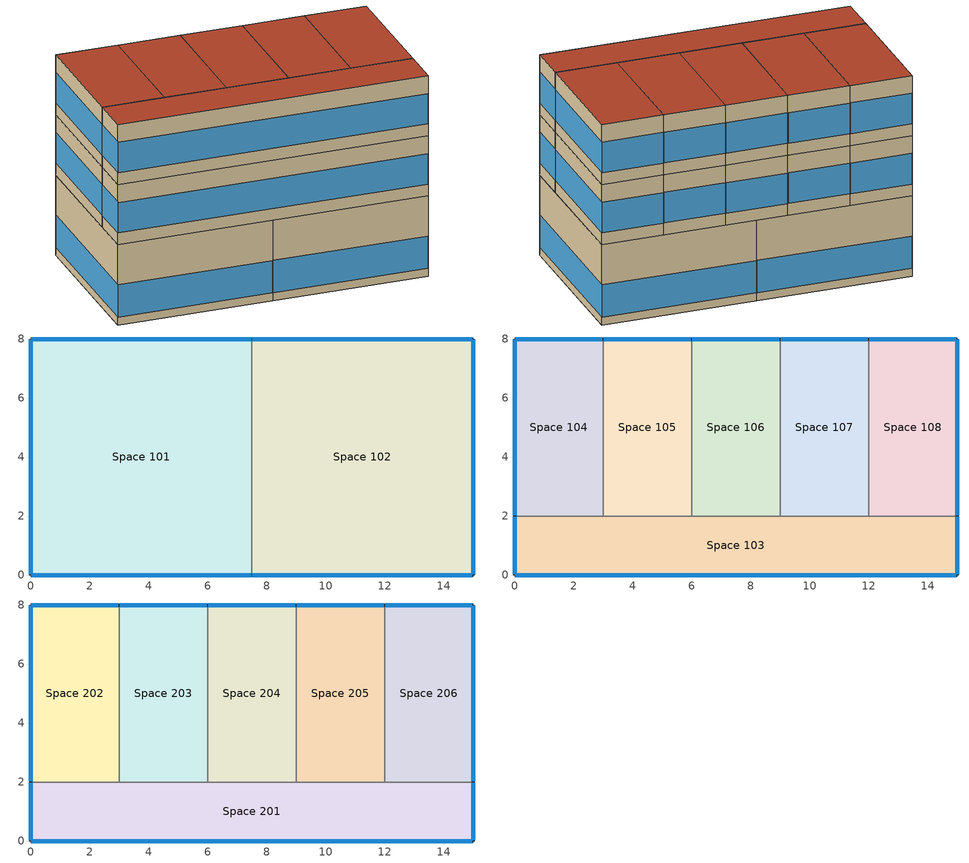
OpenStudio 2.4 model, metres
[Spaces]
Space 101
 floor ground: 7.5,8 7.5,0 0,0 0,8 z0
 wall outside: 7.5,8 0,8 0,0 7.5,0 z0:4
 wall to Space 102: 7.5,0 7.5,8 z0:4
 window: 0.03,0 7.47,0 / 7.47,8 0.03,8 / 0,7.97 0,0.03 z0.39:2
 roof outside: 7.5,0 7.5,8 0,8 0,0 z4
Space 102
 floor ground: 15,8 15,0 7.5,0 7.5,8 z0
 wall outside: 7.5,0 15,0 15,8 7.5,8 z0:4
 window: 7.53,0 14.97,0 / 14.97,8 7.53,8 / 15,0.03 15,7.97 z0.39:2
 roof outside: 15,0 15,8 7.5,8 7.5,0 z4
Space 103
 floor ground: 15,2 15,0 0,0 0,2 z4
 wall outside: 0,2 0,0 15,0 15,2 z4:7
 wall to Space 104: 3,2 0,2 z4:7
 wall to Space 105: 6,2 3,2 z4:7
 wall to Space 106: 9,2 6,2 z4:7
 wall to Space 107: 12,2 9,2 z4:7
 wall to Space 108: 15,2 12,2 z4:7
 window: 0.03,0 14.97,0 z4.6:6.11; 0,1.97 0,0.03 / 15,0.03 15,1.97 z4.6:6.14
Space 104
 floor ground: 3,8 3,2 0,2 0,8 z4
 wall outside: 3,8 0,8 0,2 z4:7
 wall to Space 105: 3,2 3,8 z4:7
 window: 2.97,8 0.03,8 z4.6:6.13; 0,7.97 0,2.03 z4.6:6.11
Space 105
 floor ground: 6,8 6,2 3,2 3,8 z4
 wall outside: 6,8 3,8 z4:7
 wall to Space 106: 6,2 6,8 z4:7
 window: 5.97,8 3.03,8 z4.6:6.13
Space 106
 floor ground: 9,8 9,2 6,2 6,8 z4
 wall outside: 9,8 6,8 z4:7
 wall to Space 107: 9,2 9,8 z4:7
 window: 8.97,8 6.03,8 z4.6:6.13
Space 107
 floor ground: 12,8 12,2 9,2 9,8 z4
 wall outside: 12,8 9,8 z4:7
 wall to Space 108: 12,2 12,8 z4:7
 window: 11.97,8 9.03,8 z4.6:6.13
Space 108
 floor ground: 15,8 15,2 12,2 12,8 z4
 wall outside: 15,2 15,8 12,8 z4:7
 window: 14.97,8 12.03,8 z4.6:6.13; 15,2.03 15,7.97 z4.6:6.11
Space 201
 floor to Space 103: 15,2 15,0 0,0 0,2 z7
 wall outside: 0,2 0,0 15,0 15,2 z7:10
 wall to Space 202: 3,2 0,2 z7:10
 wall to Space 203: 6,2 3,2 z7:10
 wall to Space 204: 9,2 6,2 z7:10
 wall to Space 205: 12,2 9,2 z7:10
 wall to Space 206: 15,2 12,2 z7:10
 window: 0,1.97 0,0.03 / 15,0.03 15,1.97 z7.6:9.14; 0.03,0 14.97,0 z7.6:9.11
 roof outside: 15,0 15,2 0,2 0,0 z10
Space 202
 floor to Space 104: 3,8 3,2 0,2 0,8 z7
 wall outside: 3,8 0,8 0,2 z7:10
 wall to Space 203: 3,2 3,8 z7:10
 window: 2.97,8 0.03,8 z7.6:9.13; 0,7.97 0,2.03 z7.6:9.11
 roof outside: 3,2 3,8 0,8 0,2 z10
Space 203
 floor to Space 105: 6,8 6,2 3,2 3,8 z7
 wall outside: 6,8 3,8 z7:10
 wall to Space 204: 6,2 6,8 z7:10
 window: 5.97,8 3.03,8 z7.6:9.13
 roof outside: 6,2 6,8 3,8 3,2 z10
Space 204
 floor to Space 106: 9,8 9,2 6,2 6,8 z7
 wall outside: 9,8 6,8 z7:10
 wall to Space 205: 9,2 9,8 z7:10
 window: 8.97,8 6.03,8 z7.6:9.13
 roof outside: 9,2 9,8 6,8 6,2 z10
Space 205
 floor to Space 107: 12,8 12,2 9,2 9,8 z7
 wall outside: 12,8 9,8 z7:10
 wall to Space 206: 12,2 12,8 z7:10
 window: 11.97,8 9.03,8 z7.6:9.13
 roof outside: 12,2 12,8 9,8 9,2 z10
Space 206
 floor to Space 108: 15,8 15,2 12,2 12,8 z7
 wall outside: 15,2 15,8 12,8 z7:10
 window: 14.97,8 12.03,8 z7.6:9.13; 15,2.03 15,7.97 z7.6:9.11
 roof outside: 15,2 15,8 12,8 12,2 z10
[ClimateZones]
Climate Zone Institution Name 1=ASHRAE; Climate Zone Document Name 1=ANSI/ASHRAE Standard 169; Climate Zone Document Year 1=2006; Climate Zone Institution Name 2=CEC; Climate Zone Document Name 2=California Climate Zone Descriptions; Climate Zone Document Year 2=1995
[Building]
Building 1: Space Type=189.1-2009 - SmHotel - GuestRoom - CZ4-8; Default Construction Set=189.1-2009 - CZ4-5 - SmHotel
[Site]
Piacenza: Latitude {deg}=44.92; Longitude {deg}=9.73; Time Zone {hr}=1; Elevation {m}=134
[SizingPeriod:DesignDay] Sky Clearness=0; Rain Indicator=0; Snow Indicator=0; Day of Month=21; Daylight Saving Time Indicator=0; Dry-Bulb Temperature Range Modifier Type=DefaultMultipliers
Name | Maximum Dry-Bulb Temperature {C} | Daily Dry-Bulb Temperature Range {deltaC} | Humidity Indicating Conditions at Maximum Dry-Bulb | Barometric Pressure {Pa} | Wind Speed {m/s} | Wind Direction {deg} | Month | Day Type | Humidity Indicating Type | Solar Model Indicator | ASHRAE Taub | ASHRAE Taud
Piacenza Ann Htg 99.6% Condns DB | -6.1 | 0 | -6.1 | 99726 | 2 | 250 | 1 | WinterDesignDay | Wetbulb | ASHRAEClearSky
Piacenza Ann Hum_n 99.6% Condns DP=>MCDB | 3.5 | 0 | -11.3 | 99726 | 2 | 250 | 1 | WinterDesignDay | Dewpoint | ASHRAEClearSky
Piacenza Ann Htg Wind 99.6% Condns WS=>MCDB | 5.8 | 0 | 5.8 | 99726 | 8.9 | 250 | 1 | WinterDesignDay | Wetbulb | ASHRAEClearSky
Piacenza Ann Clg .4% Condns DB=>MWB | 33.1 | 11.9 | 22.7 | 99726 | 2.3 | 90 | 8 | SummerDesignDay | Wetbulb | ASHRAETau | 0.48 | 1.935
Piacenza Ann Clg .4% Condns WB=>MDB | 30.1 | 11.9 | 24.6 | 99726 | 2.3 | 90 | 8 | SummerDesignDay | Wetbulb | ASHRAETau | 0.48 | 1.935
Piacenza Ann Clg .4% Condns DP=>MDB | 27.4 | 11.9 | 23 | 99726 | 2.3 | 90 | 8 | SummerDesignDay | Dewpoint | ASHRAETau | 0.48 | 1.935
Piacenza Ann Clg .4% Condns Enth=>MDB | 30.3 | 11.9 | 74900 | 99726 | 2.3 | 90 | 8 | SummerDesignDay | Enthalpy | ASHRAETau | 0.48 | 1.935
Milano-Linate Ann Htg 99.6% Condns DB | -5.1 | 0 | -5.1 | 100094 | 0.4 | 240 | 1 | WinterDesignDay | Wetbulb | ASHRAEClearSky
Milano-Linate Ann Hum_n 99.6% Condns DP=>MCDB | 2.3 | 0 | -11.5 | 100094 | 0.4 | 240 | 1 | WinterDesignDay | Dewpoint | ASHRAEClearSky
Milano-Linate Ann Htg Wind 99.6% Condns WS=>MCDB | 8.8 | 0 | 8.8 | 100094 | 10.3 | 240 | 1 | WinterDesignDay | Wetbulb | ASHRAEClearSky
Milano-Linate Ann Clg .4% Condns DB=>MWB | 33 | 10.2 | 24.1 | 100094 | 2.3 | 220 | 7 | SummerDesignDay | Wetbulb | ASHRAETau | 0.515 | 1.818
Milano-Linate Ann Clg .4% Condns WB=>MDB | 31 | 10.2 | 25.2 | 100094 | 2.3 | 220 | 7 | SummerDesignDay | Wetbulb | ASHRAETau | 0.515 | 1.818
Milano-Linate Ann Clg .4% Condns DP=>MDB | 28.5 | 10.2 | 23.5 | 100094 | 2.3 | 220 | 7 | SummerDesignDay | Dewpoint | ASHRAETau | 0.515 | 1.818
Milano-Linate Ann Clg .4% Condns Enth=>MDB | 31 | 10.2 | 77500 | 100094 | 2.3 | 220 | 7 | SummerDesignDay | Enthalpy | ASHRAETau | 0.515 | 1.818
[DefaultConstructionSet]
189.1-2009 - CZ4-5 - SmHotel: Default Exterior Surface Constructions=Default Surface Constructions 1; Default Interior Surface Constructions=Default Surface Constructions 2; Default Ground Contact Surface Constructions=Default Surface Constructions 3; Default Exterior SubSurface Constructions=Default Sub Surface Constructions 1; Default Interior SubSurface Constructions=Default Sub Surface Constructions 2; Interior Partition Construction=Interior Partition
[DefaultSurfaceConstructions]
Name | Floor Construction | Wall Construction | Roof Ceiling Construction
Default Surface Constructions 1 | ExtSlabCarpet 4in ClimateZone 1-8 | 189.1-2011 Nonres 7 Ext Wall Mass 8in Solid Concrete with Steel frame | ASHRAE 189.1-2009 ExtRoof IEAD ClimateZone 2-5
Default Surface Constructions 2 | Interior Floor | Interior Wall | Interior Ceiling
Default Surface Constructions 3 | ExtSlabCarpet 4in ClimateZone 1-8 | ExtSlabCarpet 4in ClimateZone 1-8 | ExtSlabCarpet 4in ClimateZone 1-8
[Construction]
ExtSlabCarpet 4in ClimateZone 1-8: MAT-CC05 4 HW CONCRETE, CP02 CARPET PAD
ASHRAE 189.1-2009 ExtRoof IEAD ClimateZone 2-5: Roof Membrane, Roof Insulation [21], Metal Decking
Interior Floor: F16 Acoustic tile, F05 Ceiling air space resistance, M11 100mm lightweight concrete
Interior Wall: G01a 19mm gypsum board, F04 Wall air space resistance, G01a 19mm gypsum board
Interior Ceiling: M11 100mm lightweight concrete, F05 Ceiling air space resistance, F16 Acoustic tile
ASHRAE 189.1-2009 ExtWindow ClimateZone 4-5: Theoretical Glass [207]
Exterior Door: F08 Metal surface, I01 25mm insulation board
Interior Window: Clear 3mm
Interior Door; Interior Partition: G05 25mm wood
189.1-2011 Nonres 7 Ext Wall Mass 8in Solid Concrete with Steel frame: 200mm Normalweight concrete wall, Frame With Cavity Insulation, G01 13mm gypsum board
[Material]
Name | Roughness | Thickness {m} | Conductivity {W/m-K} | Density {kg/m3} | Specific Heat {J/kg-K} | Thermal Absorptance | Solar Absorptance | Visible Absorptance
MAT-CC05 4 HW CONCRETE | Rough | 0.1016 | 1.311 | 2240 | 836.8 | 0.9 | 0.85 | 0.85
Roof Membrane | VeryRough | 0.0095 | 0.16 | 1121.29 | 1460 | 0.9 | 0.7 | 0.7
Roof Insulation [21] | MediumRough | 0.2105 | 0.049 | 265 | 836.8 | 0.9 | 0.7 | 0.7
Metal Decking | MediumSmooth | 0.0015 | 45.006 | 7680 | 418.4 | 0.9 | 0.6 | 0.6
F16 Acoustic tile | MediumSmooth | 0.0191 | 0.06 | 368 | 590 | 0.9 | 0.3 | 0.3
M11 100mm lightweight concrete | MediumRough | 0.1016 | 0.53 | 1280 | 840 | 0.9 | 0.5 | 0.5
G01a 19mm gypsum board | MediumSmooth | 0.019 | 0.16 | 800 | 1090 | 0.9 | 0.4 | 0.4
F08 Metal surface | Smooth | 0.0008 | 45.28 | 7824 | 500 | 0.9 | 0.7 | 0.7
I01 25mm insulation board | MediumRough | 0.0254 | 0.03 | 43 | 1210 | 0.9 | 0.6 | 0.6
G05 25mm wood | MediumSmooth | 0.0254 | 0.15 | 608 | 1630 | 0.9 | 0.5 | 0.5
200mm Normalweight concrete wall | MediumRough | 0.2032 | 2.31 | 2322 | 832
G01 13mm gypsum board | Smooth | 0.0127 | 0.16 | 800 | 1090 | 0.9 | 0.7 | 0.5
[Material:NoMass] Thermal Absorptance=0.9
Name | Roughness | Thermal Resistance {m2-K/W} | Solar Absorptance | Visible Absorptance
CP02 CARPET PAD | Smooth | 0.1 | 0.8 | 0.8
Frame With Cavity Insulation | MediumSmooth | 2.61814 | 0.7 | 0.7
[Material:AirGap]
Name | Thermal Resistance {m2-K/W}
F05 Ceiling air space resistance | 0.18
F04 Wall air space resistance | 0.15
[DefaultSubSurfaceConstructions]
Name | Fixed Window Construction | Operable Window Construction | Door Construction | Tubular Daylight Dome Construction | Tubular Daylight Diffuser Construction
Default Sub Surface Constructions 1 | ASHRAE 189.1-2009 ExtWindow ClimateZone 4-5 | ASHRAE 189.1-2009 ExtWindow ClimateZone 4-5 | Exterior Door | Interior Window | Interior Window
Default Sub Surface Constructions 2 | Interior Window | Interior Window | Interior Door
[WindowMaterial:Glazing] Optical Data Type=SpectralAverage; Thickness {m}=0.003; Back Side Solar Reflectance at Normal Incidence=0; Back Side Visible Reflectance at Normal Incidence=0; Infrared Transmittance at Normal Incidence=0; Dirt Correction Factor for Solar and Visible Transmittance=1; Solar Diffusing=No
Name | Solar Transmittance at Normal Incidence | Front Side Solar Reflectance at Normal Incidence | Visible Transmittance at Normal Incidence | Front Side Visible Reflectance at Normal Incidence | Front Side Infrared Hemispherical Emissivity | Back Side Infrared Hemispherical Emissivity | Conductivity {W/m-K}
Theoretical Glass [207] | 0.3311 | 0.6189 | 0.44 | 0.51 | 0.9 | 0.9 | 0.0133
Clear 3mm | 0.837 | 0.075 | 0.898 | 0.081 | 0.84 | 0.84 | 0.9
[SpaceType] Standards Building Type=SmallHotel
Name | Default Schedule Set | Design Specification Outdoor Air Object | Standards Space Type
189.1-2009 - SmHotel - Corridor - CZ4-8 | 189.1-2009 - SmHotel - Corridor - CZ4-8 Schedule Set | 189.1-2009 - SmHotel - Corridor - CZ4-8 Ventilation | Corridor
189.1-2009 - SmHotel - GuestLounge - CZ4-8 | 189.1-2009 - SmHotel - GuestLounge - CZ4-8 Schedule Set | 189.1-2009 - SmHotel - GuestLounge - CZ4-8 Ventilation | GuestLounge
189.1-2009 - SmHotel - GuestRoom - CZ4-8 | 189.1-2009 - SmHotel - GuestRoom - CZ4-8 Schedule Set | 189.1-2009 - SmHotel - GuestRoom - CZ4-8 Ventilation | GuestRoom
189.1-2009 - SmHotel - PublicRestroom - CZ4-8 | 189.1-2009 - SmHotel - PublicRestroom - CZ4-8 Schedule Set | 189.1-2009 - SmHotel - PublicRestroom - CZ4-8 Ventilation | PublicRestroom
[DefaultScheduleSet] Infiltration Schedule=SmallHotel Infil Half On
Name | Lighting Schedule | Number of People Schedule | People Activity Level Schedule | Electric Equipment Schedule
189.1-2009 - SmHotel - Corridor - CZ4-8 Schedule Set | SmallHotel Bldg Light
189.1-2009 - SmHotel - GuestLounge - CZ4-8 Schedule Set; 189.1-2009 - SmHotel - PublicRestroom - CZ4-8 Schedule Set | SmallHotel Bldg Light | SmallHotel Bldg Occ | SmallHotel Activity | SmallHotel Bldg Equip
189.1-2009 - SmHotel - GuestRoom - CZ4-8 Schedule Set | SmallHotel GuestRoom Light | SmallHotel GuestRoom Occ | SmallHotel Activity | SmallHotel GuestRoom Equip
[Lights:Definition] Design Level Calculation Method=Watts/Area
Name | Watts per Space Floor Area {W/m2}
189.1-2009 - SmHotel - Corridor - CZ4-8 Lights Definition | 4.84376
189.1-2009 - SmHotel - GuestLounge - CZ4-8 Lights Definition | 11.625
189.1-2009 - SmHotel - GuestRoom - CZ4-8 Lights Definition | 10.6563
189.1-2009 - SmHotel - PublicRestroom - CZ4-8 Lights Definition | 8.71877
[Lights]
Name | Lights Definition | Space or SpaceType
189.1-2009 - SmHotel - Corridor - CZ4-8 Lights | 189.1-2009 - SmHotel - Corridor - CZ4-8 Lights Definition | 189.1-2009 - SmHotel - Corridor - CZ4-8
189.1-2009 - SmHotel - GuestLounge - CZ4-8 Lights | 189.1-2009 - SmHotel - GuestLounge - CZ4-8 Lights Definition | 189.1-2009 - SmHotel - GuestLounge - CZ4-8
189.1-2009 - SmHotel - GuestRoom - CZ4-8 Lights | 189.1-2009 - SmHotel - GuestRoom - CZ4-8 Lights Definition | 189.1-2009 - SmHotel - GuestRoom - CZ4-8
189.1-2009 - SmHotel - PublicRestroom - CZ4-8 Lights | 189.1-2009 - SmHotel - PublicRestroom - CZ4-8 Lights Definition | 189.1-2009 - SmHotel - PublicRestroom - CZ4-8
[DesignSpecification:OutdoorAir] Outdoor Air Method=Sum
Name | Outdoor Air Flow per Floor Area {m3/s-m2} | Outdoor Air Flow per Person {m3/s-person}
189.1-2009 - SmHotel - Corridor - CZ4-8 Ventilation | 0.000254
189.1-2009 - SmHotel - GuestLounge - CZ4-8 Ventilation; 189.1-2009 - SmHotel - GuestRoom - CZ4-8 Ventilation |  | 0.00707921
189.1-2009 - SmHotel - PublicRestroom - CZ4-8 Ventilation | 0.0048768
[SpaceInfiltration:DesignFlowRate] Design Flow Rate Calculation Method=Flow/ExteriorArea; Flow per Exterior Surface Area {m3/s-m2}=0.000226568
Name | Space or SpaceType
189.1-2009 - SmHotel - Corridor - CZ4-8 Infiltration | 189.1-2009 - SmHotel - Corridor - CZ4-8
189.1-2009 - SmHotel - GuestLounge - CZ4-8 Infiltration | 189.1-2009 - SmHotel - GuestLounge - CZ4-8
189.1-2009 - SmHotel - GuestRoom - CZ4-8 Infiltration | 189.1-2009 - SmHotel - GuestRoom - CZ4-8
189.1-2009 - SmHotel - PublicRestroom - CZ4-8 Infiltration | 189.1-2009 - SmHotel - PublicRestroom - CZ4-8
[ThermostatSetpoint:DualSetpoint] Heating Setpoint Temperature Schedule=SmallHotel HtgSetp; Cooling Setpoint Temperature Schedule=SmallHotel ClgSetp
Thermal Zone 1 Thermostat; Thermal Zone 2 Thermostat; Thermal Zone 3 Thermostat 1; Thermal Zone 4 Thermostat 1
[People:Definition] Number of People Calculation Method=People/Area; Fraction Radiant=0.3
Name | People per Space Floor Area {person/m2}
189.1-2009 - SmHotel - GuestLounge - CZ4-8 People Definition | 0.322917
189.1-2009 - SmHotel - GuestRoom - CZ4-8 People Definition | 0.0459619
189.1-2009 - SmHotel - PublicRestroom - CZ4-8 People Definition | 0.0306771
[People]
Name | People Definition | Space or SpaceType
189.1-2009 - SmHotel - GuestLounge - CZ4-8 People | 189.1-2009 - SmHotel - GuestLounge - CZ4-8 People Definition | 189.1-2009 - SmHotel - GuestLounge - CZ4-8
189.1-2009 - SmHotel - GuestRoom - CZ4-8 People | 189.1-2009 - SmHotel - GuestRoom - CZ4-8 People Definition | 189.1-2009 - SmHotel - GuestRoom - CZ4-8
189.1-2009 - SmHotel - PublicRestroom - CZ4-8 People | 189.1-2009 - SmHotel - PublicRestroom - CZ4-8 People Definition | 189.1-2009 - SmHotel - PublicRestroom - CZ4-8
[ElectricEquipment:Definition] Design Level Calculation Method=Watts/Area
Name | Watts per Space Floor Area {W/m2}
189.1-2009 - SmHotel - GuestLounge - CZ4-8 Electric Equipment Definition | 7.85765
189.1-2009 - SmHotel - GuestRoom - CZ4-8 Electric Equipment Definition | 7.31946
189.1-2009 - SmHotel - PublicRestroom - CZ4-8 Electric Equipment Definition | 5.48959
[ElectricEquipment]
Name | Electric Equipment Definition | Space or SpaceType
189.1-2009 - SmHotel - GuestLounge - CZ4-8 Electric Equipment | 189.1-2009 - SmHotel - GuestLounge - CZ4-8 Electric Equipment Definition | 189.1-2009 - SmHotel - GuestLounge - CZ4-8
189.1-2009 - SmHotel - GuestRoom - CZ4-8 Electric Equipment | 189.1-2009 - SmHotel - GuestRoom - CZ4-8 Electric Equipment Definition | 189.1-2009 - SmHotel - GuestRoom - CZ4-8
189.1-2009 - SmHotel - PublicRestroom - CZ4-8 Electric Equipment | 189.1-2009 - SmHotel - PublicRestroom - CZ4-8 Electric Equipment Definition | 189.1-2009 - SmHotel - PublicRestroom - CZ4-8
[BuildingStory]
Name | Nominal Z Coordinate {m} | Nominal Floor to Floor Height {m}
Building Story 1 | 0 | 4
Building Story 2 | 0 | 3
Building Story 3 | 3 | 3
[Space] Default Construction Set=189.1-2009 - CZ4-5 - SmHotel; Building Story=Building Story 1
Name | Space Type | Thermal Zone
Space 101 | 189.1-2009 - SmHotel - GuestLounge - CZ4-8 | Thermal Zone 1
Space 102 | 189.1-2009 - SmHotel - PublicRestroom - CZ4-8 | Thermal Zone 2
Space 103; Space 201 | 189.1-2009 - SmHotel - Corridor - CZ4-8 | Thermal Zone 3
Space 104; Space 105; Space 106; Space 107; Space 108; Space 202; Space 203; Space 204; Space 205; Space 206 | 189.1-2009 - SmHotel - GuestRoom - CZ4-8 | Thermal Zone 4
[ThermalZone] Use Ideal Air Loads=Yes
Name | Thermostat
Thermal Zone 1 | Thermal Zone 1 Thermostat
Thermal Zone 2 | Thermal Zone 2 Thermostat
Thermal Zone 3 | Thermal Zone 3 Thermostat 1
Thermal Zone 4 | Thermal Zone 4 Thermostat 1
[Sizing:Zone] Zone Cooling Design Supply Air Temperature Input Method=SupplyAirTemperature; Zone Cooling Design Supply Air Temperature {C}=14; Zone Cooling Design Supply Air Temperature Difference {deltaC}=11.11; Zone Heating Design Supply Air Temperature Input Method=SupplyAirTemperature; Zone Heating Design Supply Air Temperature {C}=40; Zone Heating Design Supply Air Temperature Difference {deltaC}=11.11; Zone Cooling Design Supply Air Humidity Ratio {kg-H2O/kg-air}=0.0085; Zone Heating Design Supply Air Humidity Ratio {kg-H2O/kg-air}=0.008; Cooling Design Air Flow Method=DesignDay; Heating Design Air Flow Method=DesignDay; Account for Dedicated Outdoor Air System=No; Dedicated Outdoor Air System Control Strategy=NeutralSupplyAir; Dedicated Outdoor Air Low Setpoint Temperature for Design {C}=autosize; Dedicated Outdoor Air High Setpoint Temperature for Design {C}=autosize
Thermal Zone 1; Thermal Zone 2; Thermal Zone 3; Thermal Zone 4
[Schedule:Ruleset]
Name | Default Day Schedule | Summer Design Day Schedule | Winter Design Day Schedule
SmallHotel Bldg Light | SmallHotel Bldg Light Default Schedule | SmallHotel Bldg Light Summer Design Day | SmallHotel Bldg Light Winter Design Day
SmallHotel Infil Half On | SmallHotel Infil Half On Default Schedule | SmallHotel Infil Half On Summer Design Day | SmallHotel Infil Half On Winter Design Day
SmallHotel HtgSetp | SmallHotel HtgSetp Default Schedule | SmallHotel HtgSetp Summer Design Day | SmallHotel HtgSetp Winter Design Day
SmallHotel ClgSetp | SmallHotel ClgSetp Default Schedule | SmallHotel ClgSetp Summer Design Day | SmallHotel ClgSetp Winter Design Day
SmallHotel Activity | SmallHotel Activity Default Schedule | SmallHotel Activity Summer Design Day | SmallHotel Activity Winter Design Day
SmallHotel Bldg Occ | SmallHotel Bldg Occ Default Schedule | SmallHotel Bldg Occ Summer Design Day | SmallHotel Bldg Occ Winter Design Day
SmallHotel Bldg Equip | SmallHotel Bldg Equip Default Schedule | SmallHotel Bldg Equip Summer Design Day | SmallHotel Bldg Equip Winter Design Day
SmallHotel GuestRoom Light | SmallHotel GuestRoom Light Default Schedule | SmallHotel GuestRoom Light Summer Design Day | SmallHotel GuestRoom Light Winter Design Day
SmallHotel GuestRoom Occ | SmallHotel GuestRoom Occ Default Schedule | SmallHotel GuestRoom Occ Summer Design Day | SmallHotel GuestRoom Occ Winter Design Day
SmallHotel GuestRoom Equip | SmallHotel GuestRoom Equip Default Schedule | SmallHotel GuestRoom Equip Summer Design Day | SmallHotel GuestRoom Equip Winter Design Day
[Schedule:Day]
SmallHotel Bldg Light Default Schedule: 1, 0, 0.2, 2, 0, 0.15, 5, 0, 0.1, 6, 0, 0.2, 7, 0, 0.4, 8, 0, 0.5, 10, 0, 0.4, 18, 0, 0.25, 19, 0, 0.6, 20, 0, 0.8, 21, 0, 0.9, 22, 0, 0.8, 23, 0, 0.6, 24, 0, 0.3
SmallHotel Bldg Light Summer Design Day; SmallHotel Bldg Occ Summer Design Day; SmallHotel Bldg Equip Summer Design Day; SmallHotel GuestRoom Light Summer Design Day; SmallHotel GuestRoom Occ Summer Design Day; SmallHotel GuestRoom Equip Summer Design Day: 24, 0, 1
SmallHotel Bldg Light Winter Design Day; SmallHotel Bldg Occ Winter Design Day; SmallHotel Bldg Equip Winter Design Day; SmallHotel GuestRoom Light Winter Design Day; SmallHotel GuestRoom Occ Winter Design Day; SmallHotel GuestRoom Equip Winter Design Day: 24, 0, 0
SmallHotel Bldg Light Rule 1 Day Schedule: 2, 0, 0.3, 6, 0, 0.2, 7, 0, 0.3, 9, 0, 0.4, 13, 0, 0.3, 18, 0, 0.2, 19, 0, 0.5, 20, 0, 0.7, 21, 0, 0.8, 22, 0, 0.6, 23, 0, 0.5, 24, 0, 0.3
SmallHotel Bldg Light Rule 2 Day Schedule: 2, 0, 0.2, 6, 0, 0.1, 8, 0, 0.3, 10, 0, 0.4, 11, 0, 0.3, 18, 0, 0.25, 19, 0, 0.6, 22, 0, 0.7, 23, 0, 0.6, 24, 0, 0.3
SmallHotel Infil Half On Default Schedule; SmallHotel Infil Half On Summer Design Day; SmallHotel Infil Half On Winter Design Day: 24, 0, 0.5
SmallHotel HtgSetp Default Schedule; SmallHotel HtgSetp Summer Design Day; SmallHotel HtgSetp Winter Design Day: 24, 0, 21
SmallHotel ClgSetp Default Schedule; SmallHotel ClgSetp Summer Design Day; SmallHotel ClgSetp Winter Design Day: 24, 0, 24
SmallHotel Activity Default Schedule; SmallHotel Activity Summer Design Day; SmallHotel Activity Winter Design Day: 24, 0, 120
SmallHotel Bldg Occ Default Schedule: 6, 0, 0.9, 7, 0, 0.7, 9, 0, 0.4, 15, 0, 0.2, 16, 0, 0.3, 19, 0, 0.5, 21, 0, 0.7, 22, 0, 0.8, 24, 0, 0.9
SmallHotel Bldg Occ Rule 1 Day Schedule: 8, 0, 0.7, 11, 0, 0.5, 13, 0, 0.3, 16, 0, 0.2, 17, 0, 0.3, 19, 0, 0.4, 21, 0, 0.6, 24, 0, 0.8
SmallHotel Bldg Occ Rule 2 Day Schedule: 6, 0, 0.9, 7, 0, 0.7, 9, 0, 0.5, 17, 0, 0.3, 18, 0, 0.5, 21, 0, 0.6, 24, 0, 0.7
SmallHotel Bldg Equip Default Schedule: 1, 0, 0.3, 2, 0, 0.25, 5, 0, 0.2, 6, 0, 0.3, 7, 0, 0.5, 8, 0, 0.6, 10, 0, 0.5, 18, 0, 0.35, 19, 0, 0.7, 20, 0, 0.9, 21, 0, 0.95, 22, 0, 0.9, 23, 0, 0.7, 24, 0, 0.4
SmallHotel Bldg Equip Rule 1 Day Schedule: 2, 0, 0.4, 6, 0, 0.3, 7, 0, 0.4, 9, 0, 0.5, 13, 0, 0.4, 18, 0, 0.3, 19, 0, 0.6, 20, 0, 0.8, 21, 0, 0.9, 22, 0, 0.7, 23, 0, 0.6, 24, 0, 0.4
SmallHotel Bldg Equip Rule 2 Day Schedule: 2, 0, 0.3, 6, 0, 0.2, 8, 0, 0.4, 10, 0, 0.5, 11, 0, 0.4, 18, 0, 0.35, 19, 0, 0.7, 22, 0, 0.8, 23, 0, 0.7, 24, 0, 0.4
SmallHotel GuestRoom Light Default Schedule: 1, 0, 0.22, 2, 0, 0.17, 5, 0, 0.11, 6, 0, 0.22, 7, 0, 0.44, 8, 0, 0.56, 10, 0, 0.44, 18, 0, 0.28, 19, 0, 0.67, 20, 0, 0.89, 21, 0, 1, 22, 0, 0.89, 23, 0, 0.67, 24, 0, 0.33
SmallHotel GuestRoom Light Rule 1 Day Schedule: 2, 0, 0.26, 6, 0, 0.11, 8, 0, 0.41, 10, 0, 0.56, 11, 0, 0.41, 18, 0, 0.33, 19, 0, 0.85, 22, 0, 1, 23, 0, 0.85, 24, 0, 0.41
SmallHotel GuestRoom Occ Default Schedule: 6, 0, 0.65, 7, 0, 0.5, 9, 0, 0.28, 15, 0, 0.13, 16, 0, 0.2, 19, 0, 0.35, 21, 0, 0.5, 22, 0, 0.58, 24, 0, 0.65
SmallHotel GuestRoom Occ Rule 1 Day Schedule: 6, 0, 0.65, 7, 0, 0.5, 9, 0, 0.34, 17, 0, 0.2, 18, 0, 0.34, 19, 0, 0.35, 21, 0, 0.65, 24, 0, 0.5
SmallHotel GuestRoom Equip Default Schedule: 6, 0, 0.2, 7, 0, 0.62, 8, 0, 0.9, 10, 0, 0.43, 17, 0, 0.26, 19, 0, 0.51, 20, 0, 0.49, 21, 0, 0.66, 22, 0, 0.7, 23, 0, 0.35, 24, 0, 0.2
SmallHotel GuestRoom Equip Rule 1 Day Schedule: 6, 0, 0.2, 7, 0, 0.3, 8, 0, 0.62, 9, 0, 0.9, 10, 0, 0.62, 17, 0, 0.29, 18, 0, 0.43, 19, 0, 0.51, 20, 0, 0.49, 21, 0, 0.66, 22, 0, 0.7, 23, 0, 0.35, 24, 0, 0.2
[Schedule:Rule] Apply Monday=No; Apply Tuesday=No; Apply Wednesday=No; Apply Thursday=No; Apply Friday=No; Date Specification Type=DateRange; Start Month=1; Start Day=1; End Month=12; End Day=31
Name | Schedule Ruleset | Rule Order | Day Schedule | Apply Sunday | Apply Saturday
SmallHotel Bldg Light Rule 1 | SmallHotel Bldg Light | 0 | SmallHotel Bldg Light Rule 1 Day Schedule | Yes | No
SmallHotel Bldg Light Rule 2 | SmallHotel Bldg Light | 1 | SmallHotel Bldg Light Rule 2 Day Schedule | No | Yes
SmallHotel Bldg Occ Rule 1 | SmallHotel Bldg Occ | 0 | SmallHotel Bldg Occ Rule 1 Day Schedule | Yes | No
SmallHotel Bldg Occ Rule 2 | SmallHotel Bldg Occ | 1 | SmallHotel Bldg Occ Rule 2 Day Schedule | No | Yes
SmallHotel Bldg Equip Rule 1 | SmallHotel Bldg Equip | 0 | SmallHotel Bldg Equip Rule 1 Day Schedule | Yes | No
SmallHotel Bldg Equip Rule 2 | SmallHotel Bldg Equip | 1 | SmallHotel Bldg Equip Rule 2 Day Schedule | No | Yes
SmallHotel GuestRoom Light Rule 1 | SmallHotel GuestRoom Light | 0 | SmallHotel GuestRoom Light Rule 1 Day Schedule | Yes | Yes
SmallHotel GuestRoom Occ Rule 1 | SmallHotel GuestRoom Occ | 0 | SmallHotel GuestRoom Occ Rule 1 Day Schedule | Yes | Yes
SmallHotel GuestRoom Equip Rule 1 | SmallHotel GuestRoom Equip | 0 | SmallHotel GuestRoom Equip Rule 1 Day Schedule | Yes | Yes
